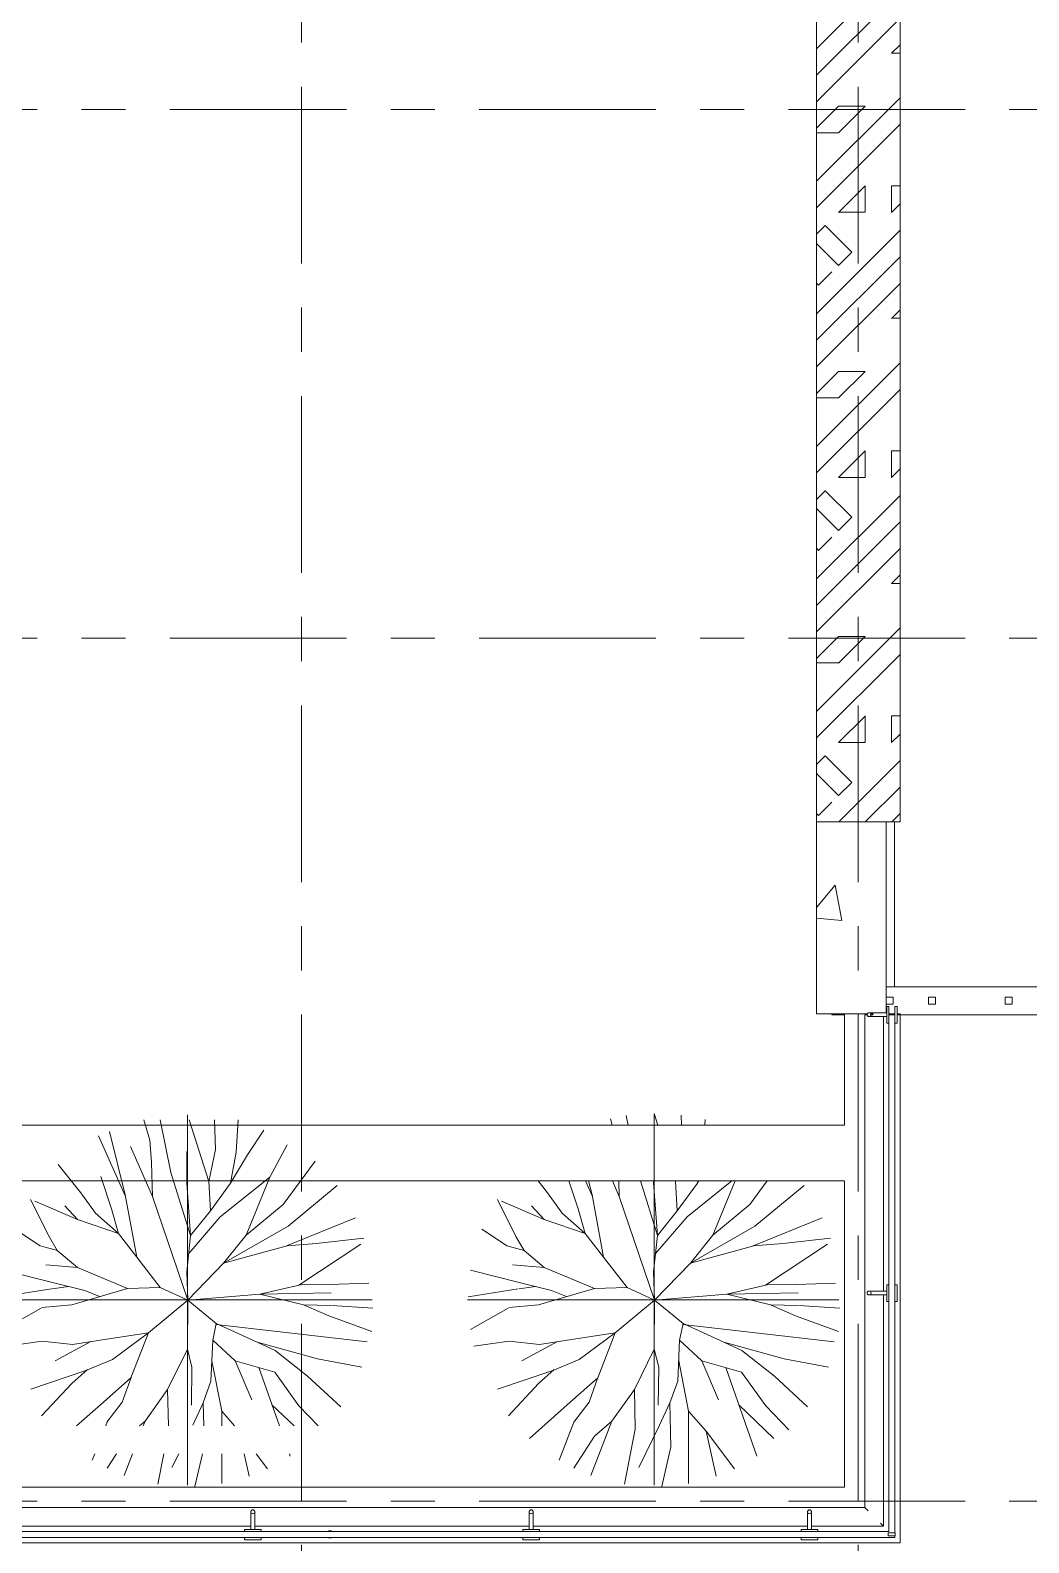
# Model space of a CAD drawing. Header units: millimetres. Extents: x -20144 to 117103, y -11426 to 48263.
# Drawn here: x 69525 to 73113, y 21700 to 27134 of the extents above; entities that cross this region are included whole.
import ezdxf

# ---------------------------------------------------------------- set-up
doc = ezdxf.new("R2010")
doc.units = ezdxf.units.MM
doc.linetypes.add('Grid Line', pattern=[22.225, 12.7, -3.175, 3.175, -3.175])
for name, color, linetype, lineweight in [('HATCH-TUONG', 152, 'Continuous', 9), ('L-SITE', 91, 'Continuous', 5), ('NET CAT', 3, 'Continuous', 5), ('NET THAY 1', 41, 'Continuous', 5), ('NET THAY 2', 55, 'Continuous', 5), ('NET-CAT', 3, 'Continuous', 9), ('NET-THAY', 2, 'Continuous', 15), ('TRUC', 225, 'Continuous', 5)]:
    doc.layers.add(name, color=color, linetype=linetype, lineweight=lineweight)

# ---------------------------------------------------------------- blocks, each defined once
blk = doc.blocks.new('Railing - NBS_RailInfillPnl_Post-720245-MẶT BẰNG TẦNG 23')
at = {"layer": 'NET THAY 2'}
for p, q in [((-13, -5), (-13, 5)), ((13, 5), (-13, 5)), ((13, 5), (13, -5)), ((-13, -5), (13, -5))]:
    blk.add_line(p, q, dxfattribs=at)
blk = doc.blocks.new('Railing - NBS_RailInfillPnl_Post-721024-MẶT BẰNG TẦNG 23')
at = {"layer": 'NET THAY 2'}
for p, q in [((-13, -5), (-13, 5)), ((13, 5), (13, -5))]:
    blk.add_line(p, q, dxfattribs=at)
blk = doc.blocks.new('Railing - Railing-537716-MẶT BẰNG TẦNG 23')
at = {"layer": 'NET THAY 1'}
for p, q in [((1523.5, 23597.2), (1523.5, 21827.1)), ((1523.5, 23597.2), (1532.4, 23597.2)), ((1523.5, 21827.1), (1523.5, 23597.2)), ((1544.9, 23597.2), (1554.3, 23597.2)), ((1590.5, 22603.7), (1590.5, 23590.4)), ((1640.5, 23597.2), (1650.5, 23597.2)), ((1650.5, 21700.1), (1650.5, 23597.2)), ((1590.5, 21760.1), (1590.5, 22590.4)), ((1523.5, 21827.1), (-8372.5, 21827.1)), ((-8372.5, 21827.1), (1523.5, 21827.1)), ((-1668.2, 21760.1), (-681.5, 21760.1)), ((-668.2, 21760.1), (318.5, 21760.1)), ((331.8, 21760.1), (1318.5, 21760.1)), ((1331.8, 21760.1), (1590.5, 21760.1)), ((-8499.5, 21700.1), (1650.5, 21700.1))]:
    blk.add_line(p, q, dxfattribs=at)
for points, knots in [([(1535.5, 21815.1), (1534.5, 21816.1), (1532.9, 21817.7), (1530.9, 21819.7), (1529.7, 21820.8), (1528.9, 21821.7), (1528, 21822.6), (1527.2, 21823.4), (1526.5, 21824.1), (1525.8, 21824.7), (1525.1, 21825.5), (1524.4, 21826.2), (1523.7, 21826.8), (1523.5, 21827), (1523.5, 21827.1)], [-1, -1, -1, -1, -0.833333, -0.75, -0.666667, -0.625, -0.583333, -0.5, -0.458333, -0.416667, -0.333333, -0.25, -0.166667, 0, 0, 0, 0]), ([(1590.5, 21760.1), (1590.5, 21760.1), (1590.4, 21760.2), (1589.8, 21760.8), (1589.2, 21761.4), (1588.6, 21762), (1588, 21762.5), (1587.5, 21763.1), (1586.8, 21763.8), (1586.1, 21764.5), (1585.3, 21765.2), (1584.4, 21766.2), (1582.7, 21767.9), (1581.4, 21769.2), (1580.5, 21770.1)], [-1, -1, -1, -1, -0.833333, -0.75, -0.666667, -0.583333, -0.541667, -0.5, -0.416667, -0.375, -0.333333, -0.25, -0.166667, 0, 0, 0, 0])]:
    blk.add_open_spline(points, degree=3, knots=knots, dxfattribs=at)
at = {"rotation": 270}
blk.add_blockref('Railing - NBS_RailInfillPnl_Post-721024-MẶT BẰNG TẦNG 23', (-397.5, 21730.1), dxfattribs=at)
blk.add_blockref('Railing - NBS_RailInfillPnl_Post-720245-MẶT BẰNG TẦNG 23', (1620.5, 21730.1))
blk = doc.blocks.new('Top Rail Type - Top Rail_Internal_-538202-MẶT BẰNG TẦNG 23')
at = {"layer": 'NET THAY 1'}
for p, q in [((1631.3, 23597.2), (1609.8, 23597.2)), ((1609.8, 23571.2), (1609.8, 22623.1)), ((1631.3, 22626.1), (1631.3, 23568.2)), ((1609.8, 22571.2), (1609.8, 21740.8)), ((1631.3, 21735.1), (1631.3, 22568.2)), ((-700.8, 21740.8), (-1648.8, 21740.8)), ((299.2, 21740.8), (-648.8, 21740.8)), ((1299.2, 21740.8), (351.2, 21740.8)), ((1609.8, 21740.8), (1351.2, 21740.8)), ((-1645.8, 21719.3), (-703.8, 21719.3)), ((-645.8, 21719.3), (296.2, 21719.3)), ((354.2, 21719.3), (1296.2, 21719.3)), ((1354.2, 21719.3), (1631.3, 21719.3)), ((1631.3, 21719.3), (1631.3, 21725.1))]:
    blk.add_line(p, q, dxfattribs=at)
blk = doc.blocks.new('ALB-RAILING 32 - ALB-BALUSTER-537417-MẶT BẰNG TẦNG 23')
at = {"layer": 'NET THAY 1'}
for p, q in [((-30, 101.1), (-30, 91.9)), ((-30, 101.1), (30, 101.1)), ((-29, 101.1), (-30, 101.1)), ((-30, 91.9), (-29, 91.9)), ((30, 91.9), (-30, 91.9)), ((-30, 70.4), (-30, 63.2)), ((-30, 70.4), (30, 70.4)), ((-26, 70.4), (-30, 70.4)), ((-30, 63.2), (-26, 63.2)), ((30, 63.2), (-30, 63.2)), ((-7, 63.2), (-7, 15)), ((7, 15), (7, 63.2)), ((26, 63.2), (30, 63.2)), ((30, 101.1), (29, 101.1)), ((29, 91.9), (30, 91.9)), ((30, 70.4), (29, 70.4)), ((30, 91.9), (30, 101.1)), ((30, 63.2), (30, 70.4))]:
    blk.add_line(p, q, dxfattribs=at)
at = {"layer": 'NET THAY 1', "flags": 128}
for points in [[(-7, 1.4), (-7, 1.7), (-7, 2), (-7, 2.3), (-7, 2.6), (-7, 3), (-7, 3.3), (-7, 3.7), (-7, 4.1), (-7, 4.5), (-7, 5), (-7, 5.4), (-7, 5.9), (-7, 6.4), (-7, 6.9), (-7, 7.4), (-7, 7.9), (-7, 8.5), (-7, 9), (-7, 9.6), (-7, 10.1), (-7, 10.7), (-7, 11.3), (-7, 11.9), (-7, 12.5), (-7, 13), (-7, 13.6), (-7, 14.2), (-7, 14.8), (-7, 15)], [(7, 0), (7, -0.3), (7, -0.6), (6.9, -0.8), (6.9, -1.1), (6.9, -1.4), (6.8, -1.7)], [(7, 15), (7, 14.4), (7, 13.8), (7, 13.2), (7, 12.6), (7, 12), (7, 11.4), (7, 10.9), (7, 10.3), (7, 9.7), (7, 9.2), (7, 8.6), (7, 8.1), (7, 7.5), (7, 7), (7, 6.5), (7, 6), (7, 5.6), (7, 5.1), (7, 4.7), (7, 4.2), (7, 3.8), (7, 3.4), (7, 3.1), (7, 2.7)], [(-3, -6.3), (-3.2, -6.2), (-3.5, -6.1), (-3.7, -5.9), (-4, -5.8), (-4.2, -5.6), (-4.4, -5.4), (-4.6, -5.3), (-4.8, -5.1), (-5, -4.9), (-5.2, -4.7), (-5.4, -4.5), (-5.6, -4.2), (-5.7, -4), (-5.9, -3.8), (-6, -3.5), (-6.2, -3.3), (-6.3, -3), (-6.4, -2.8), (-6.5, -2.5), (-6.6, -2.3), (-6.7, -2), (-6.8, -1.7), (-6.8, -1.5), (-6.9, -1.2)], [(0, -7), (-0.3, -7), (-0.6, -7), (-0.8, -6.9), (-1.1, -6.9), (-1.4, -6.9), (-1.7, -6.8)], [(6.6, -2.5), (6.4, -2.7), (6.3, -3), (6.2, -3.2), (6.1, -3.5), (5.9, -3.7), (5.8, -4), (5.6, -4.2), (5.4, -4.4), (5.3, -4.6), (5.1, -4.8), (4.9, -5), (4.7, -5.2), (4.5, -5.4), (4.2, -5.6), (4, -5.7), (3.8, -5.9), (3.5, -6), (3.3, -6.2), (3, -6.3), (2.8, -6.4), (2.5, -6.5), (2.3, -6.6), (2, -6.7), (1.7, -6.8), (1.5, -6.8), (1.2, -6.9), (0.9, -6.9), (0.6, -7), (0.4, -7), (0.1, -7), (0, -7)]]:
    blk.add_lwpolyline(points, dxfattribs=at)
at = {"layer": 'NET THAY 1'}
for start, end in [(90, 270), (270, 90)]:
    blk.add_arc((0, 0), 7, start, end, dxfattribs=at)
blk = doc.blocks.new('ALB-RAILING 32 - ALB-BALUSTER-V86-MẶT BẰNG TẦNG 23')
at = {"layer": 'NET THAY 1'}
for p, q in [((-30, 101.1), (-30, 91.9)), ((-30, 101.1), (30, 101.1)), ((-29, 101.1), (-30, 101.1)), ((-30, 91.9), (-29, 91.9)), ((30, 91.9), (-30, 91.9)), ((-30, 70.4), (-30, 63.2)), ((-30, 70.4), (30, 70.4)), ((-29, 70.4), (-30, 70.4)), ((-30, 63.2), (-26, 63.2)), ((30, 63.2), (-30, 63.2)), ((-7, 63.2), (-7, 15)), ((7, 15), (7, 63.2)), ((26, 63.2), (30, 63.2)), ((30, 101.1), (29, 101.1)), ((29, 91.9), (30, 91.9)), ((30, 70.4), (29, 70.4)), ((30, 91.9), (30, 101.1)), ((30, 63.2), (30, 70.4))]:
    blk.add_line(p, q, dxfattribs=at)
at = {"layer": 'NET THAY 1', "flags": 128}
for points in [[(-7, 1.4), (-7, 1.7), (-7, 2), (-7, 2.3), (-7, 2.6), (-7, 3), (-7, 3.3), (-7, 3.7), (-7, 4.1), (-7, 4.5), (-7, 5), (-7, 5.4), (-7, 5.9), (-7, 6.4), (-7, 6.9), (-7, 7.4), (-7, 7.9), (-7, 8.5), (-7, 9), (-7, 9.6), (-7, 10.1), (-7, 10.7), (-7, 11.3), (-7, 11.9), (-7, 12.5), (-7, 13), (-7, 13.6), (-7, 14.2), (-7, 14.8), (-7, 15)], [(7, 0), (7, -0.3), (7, -0.6), (6.9, -0.8), (6.9, -1.1), (6.9, -1.4), (6.8, -1.7)], [(7, 15), (7, 14.4), (7, 13.8), (7, 13.2), (7, 12.6), (7, 12), (7, 11.4), (7, 10.9), (7, 10.3), (7, 9.7), (7, 9.2), (7, 8.6), (7, 8.1), (7, 7.5), (7, 7), (7, 6.5), (7, 6), (7, 5.6), (7, 5.1), (7, 4.7), (7, 4.2), (7, 3.8), (7, 3.4), (7, 3.1), (7, 2.7)], [(-3, -6.3), (-3.2, -6.2), (-3.5, -6.1), (-3.7, -5.9), (-4, -5.8), (-4.2, -5.6), (-4.4, -5.4), (-4.6, -5.3), (-4.8, -5.1), (-5, -4.9), (-5.2, -4.7), (-5.4, -4.5), (-5.6, -4.2), (-5.7, -4), (-5.9, -3.8), (-6, -3.5), (-6.2, -3.3), (-6.3, -3), (-6.4, -2.8), (-6.5, -2.5), (-6.6, -2.3), (-6.7, -2), (-6.8, -1.7), (-6.8, -1.5), (-6.9, -1.2)], [(0, -7), (-0.3, -7), (-0.6, -7), (-0.8, -6.9), (-1.1, -6.9), (-1.4, -6.9), (-1.7, -6.8)], [(6.6, -2.5), (6.4, -2.7), (6.3, -3), (6.2, -3.2), (6.1, -3.5), (5.9, -3.7), (5.8, -4), (5.6, -4.2), (5.4, -4.4), (5.3, -4.6), (5.1, -4.8), (4.9, -5), (4.7, -5.2), (4.5, -5.4), (4.2, -5.6), (4, -5.7), (3.8, -5.9), (3.5, -6), (3.3, -6.2), (3, -6.3), (2.8, -6.4), (2.5, -6.5), (2.3, -6.6), (2, -6.7), (1.7, -6.8), (1.5, -6.8), (1.2, -6.9), (0.9, -6.9), (0.6, -7), (0.4, -7), (0.1, -7), (0, -7)]]:
    blk.add_lwpolyline(points, dxfattribs=at)
at = {"layer": 'NET THAY 1'}
for start, end in [(90, 270), (270, 90)]:
    blk.add_arc((0, 0), 7, start, end, dxfattribs=at)
blk = doc.blocks.new('CAY XANH 1 - new block_dwg_110_植栽_中_高木 - 落葉1_φ4000_H5500-1445069-IDEA-4th Storey - Detail-V177-MẶT BẰNG TẦNG 23')
at = {"layer": 'L-SITE'}
for p, q in [((-306, 1976), (-285, 1873)), ((-5, 2000), (35, 1873)), ((289, 1873), (285, 1980)), ((-472, 1941), (-453, 1873)), ((541, 1934), (537, 1873)), ((-667, 1111), (-741, 1276)), ((-383, 1276), (-379, 1110)), ((863, 1276), (625, 696)), ((1796, 880), (1057, 580)), ((-1850, 759), (-1578, 578)), ((-1570, 578), (-1398, 529)), ((1855, 599), (1188, 159)), ((-2000, 33), (-1462, 119)), ((-1453, 121), (-1278, 144)), ((-1975, -315), (-1571, -88)), ((1984, -88), (1545, -58)), ((1923, -449), (303, -262)), ((-1423, -653), (-1041, -445)), ((1097, -1672), (762, -724)), ((1278, -1483), (902, -1122)), ((-1024, -1718), (-864, -1308)), ((855, -1808), (552, -1405))]:
    blk.add_line(p, q, dxfattribs=at)
at = {"layer": 'L-SITE', "flags": 128}
for points in [[(-707, 1276), (-670, 1129), (-546, 458), (-743, 713), (-989, 932), (-1147, 1149), (-1249, 1276)], [(-918, 1276), (-819, 978), (-743, 713), (-1182, 862)], [(-452, 1276), (-379, 1110), (0, 0), (-295, 133)], [(-152, 1276), (30, 691), (242, 956)], [(1939, 182), (1516, 167), (1206, 162), (773, 64), (0, 0), (-10, 303), (30, 691), (-10, 1257), (-10, 1276)], [(1208, 1276), (1021, 1024), (625, 696), (384, 396), (0, 0), (305, -251), (268, -432)], [(10, 497), (348, 890), (829, 1276)], [(459, 1252), (242, 956), (224, 1272)], [(1602, 1227), (1074, 790), (384, 396), (1064, 582), (1374, 607), (1887, 662)], [(463, 1276), (459, 1252), (474, 1276)], [(-1522, 376), (-1182, 348), (-1399, 530), (-1482, 672), (-1685, 1077)], [(-1640, 1059), (-1182, 862), (-1319, 1008)], [(-1182, 348), (-645, 125), (-1245, -52), (-1564, -80)], [(-546, 458), (-295, 133), (-645, 125)], [(-1974, 319), (-1451, 187), (-1104, 101), (-945, 37)], [(-1683, -957), (-1092, -755), (-807, -637), (-423, -352), (0, 0), (-5, -527)], [(1538, 78), (773, 64), (1241, -50)], [(1534, -57), (1241, -50), (1512, -168), (1971, -338)], [(1865, -721), (1389, -632), (743, -453), (305, -251)], [(-1938, -494), (-1560, -440), (-1235, -475), (-846, -416), (-423, -352), (-610, -834), (-905, -1095), (-1342, -1483)], [(508, -651), (268, -432), (248, -870), (165, -1101)], [(1640, -1145), (1284, -817), (935, -541), (743, -453)], [(-217, -960), (-5, -527), (44, -720), (39, -1126)], [(-1567, -1243), (-1244, -895), (-1077, -745)], [(258, -651), (365, -1191), (365, -1967)], [(1438, -1391), (1191, -1135), (931, -773), (508, -651), (685, -1070)], [(-867, -1310), (-703, -1095), (-608, -832)], [(-321, -1974), (-207, -1385), (-217, -960), (-458, -1297)], [(76, -1999), (175, -1573), (165, -1101), (52, -1342), (-170, -1795)], [(-682, -1880), (-458, -1297), (-645, -1459), (-866, -1803)], [(659, -1888), (552, -1405), (365, -1191)]]:
    blk.add_lwpolyline(points, dxfattribs=at)
blk = doc.blocks.new('CAY XANH 1 - new block_dwg-V178-MẶT BẰNG TẦNG 23')
at = {"xscale": 0.5, "yscale": 0.5, "zscale": 0.5}
blk.add_blockref('CAY XANH 1 - new block_dwg_110_植栽_中_高木 - 落葉1_φ4000_H5500-1445069-IDEA-4th Storey - Detail-V177-MẶT BẰNG TẦNG 23', (-494873.7, 495980.5), dxfattribs=at)
blk = doc.blocks.new('CAY XANH 1 - CAY XANH_dwg-714093-MẶT BẰNG TẦNG 23')
at = {"layer": 'L-SITE'}
for p, q in [((28746.5, 0), (28733, 0)), ((28788.3, 0), (28770.7, 0)), ((28931.4, 0), (28921.9, 0)), ((29155.3, 0), (29164.1, 0))]:
    blk.add_line(p, q, dxfattribs=at)
at = {"layer": 'L-SITE', "flags": 128}
for points in [[(28694.1, 0), (28684.6, 0), (28661.3, 0), (28659.4, 0), (28644, 0), (28634.5, 0), (28611.2, 0), (28603.7, 0), (28594.2, 0), (28603.7, 0), (28609.6, 0), (28592.2, 0), (28570.9, 0), (28578.4, 0), (28603.7, 0), (28662, 0), (28642.6, 0), (28600.1, 0), (28579.1, 0), (28609.9, 0), (28604, 0), (28575.2, 0), (28563.7, 0), (28584.7, 0), (28609.9, 0), (28613.8, 0), (28600.1, 0), (28611.8, 0), (28638.7, 0), (28677.6, 0), (28708.4, 0), (28713.9, 0), (28725.7, 0), (28715.9, 0), (28712.3, 0), (28702.5, 0), (28691, 0), (28706.4, 0), (28731.3, 0), (28735.2, 0), (28750.6, 0), (28756.5, 0), (28781.4, 0), (28806.3, 0), (28821.7, 0), (28833.5, 0), (28837.1, 0), (28862.3, 0), (28883.3, 0), (28898.7, 0), (28916, 0), (28931.4, 0)], [(28647.5, 0), (28660.7, 0), (28678.3, 0), (28673.9, 0), (28669.5, 0), (28647.5, 0)], [(29039.2, 0), (29014.3, 0), (28989.4, 0), (28974, 0), (28975.7, 0), (28958.6, 0), (28943.2, 0), (28925.9, 0), (28918, 0), (28931.4, 0), (28920, 0), (28895.1, 0), (28877.7, 0), (28821.5, 0), (28814, 0), (28794.6, 0), (28769.7, 0), (28707.5, 0), (28715.4, 0), (28722.9, 0), (28717.3, 0), (28707.5, 0), (28702, 0), (28694.1, 0)], [(28752.4, 0), (28737, 0), (28715.7, 0)], [(28715.7, 0), (28725.2, 0), (28721.6, 0), (28735, 0), (28740.6, 0), (28746.5, 0), (28765.8, 0), (28752.4, 0)], [(28733, 0), (28738.9, 0), (28756, 0), (28765.8, 0), (28771.4, 0), (28775.3, 0), (28781.2, 0), (28788.7, 0), (28792.7, 0), (28732.7, 0)], [(28732.7, 0), (28740.3, 0), (28815.9, 0), (28825.4, 0), (28881.6, 0), (28895.1, 0), (28898.7, 0), (28889.2, 0), (28895.1, 0), (28904.6, 0), (28921.9, 0), (28927.8, 0)], [(28763.8, 0), (28748.4, 0), (28746.5, 0)], [(28785.1, 0), (28788.7, 0), (28790.7, 0), (28785.1, 0), (28763.8, 0)], [(28770.7, 0), (28768.5, 0), (28779.5, 0), (28788.3, 0)], [(28817.6, 0), (28796.6, 0), (28785.1, 0)], [(28921.9, 0), (28908.5, 0), (28910.5, 0), (28893.1, 0), (28898.7, 0), (28893.1, 0), (28867.9, 0), (28812, 0)], [(28812, 0), (28823.5, 0), (28817.6, 0)], [(28927.8, 0), (28939.3, 0), (28941.3, 0), (28946.8, 0), (28956.7, 0), (28933.4, 0), (28921.9, 0), (28931.4, 0), (28946.8, 0), (28962.2, 0), (28970.1, 0), (28981.6, 0), (28995, 0)], [(29091.3, 0), (29110.6, 0), (29116.2, 0), (29106.7, 0), (29089.3, 0), (29081.8, 0), (29072, 0), (29058.5, 0), (29037.2, 0), (29033.6, 0), (29018.2, 0), (29008.4, 0), (29002.8, 0), (28997, 0), (28983.5, 0), (28966.2, 0), (28958.6, 0), (28956.7, 0), (28939.3, 0), (28921.9, 0)], [(28921.9, 0), (28931.4, 0), (28933.4, 0), (28943.2, 0), (28956.7, 0), (28954.7, 0), (28958.6, 0), (28975.7, 0), (28981.6, 0), (28987.5, 0), (29004.8, 0), (29037.2, 0), (29047.1, 0), (29053, 0), (29041.2, 0), (29043.1, 0), (29051, 0), (29068.4, 0)], [(28995, 0), (29010.4, 0), (29025.8, 0), (29020.2, 0), (29006.5, 0)], [(29006.5, 0), (29025.8, 0), (29029.7, 0), (29018.2, 0), (29025.8, 0), (29045.1, 0), (29053, 0), (29062.5, 0), (29070, 0), (29083.8, 0), (29108.7, 0), (29114.5, 0)], [(29312.7, 0), (29293.4, 0), (29302.9, 0), (29316.3, 0), (29320.3, 0), (29302.9, 0), (29285.5, 0), (29262.6, 0), (29270.1, 0), (29304.9, 0), (29312.7, 0), (29304.9, 0), (29297.3, 0), (29281.9, 0), (29327.3, 0), (29348.6, 0), (29330.1, 0), (29343.5, 0), (29390.9, 0), (29381.4, 0), (29362, 0), (29366, 0), (29373.5, 0), (29352.5, 0), (29344.7, 0), (29331.2, 0), (29311.9, 0), (29298.5, 0), (29229.9, 0), (29212.5, 0), (29205, 0), (29176.1, 0), (29168.3, 0), (29150.9, 0), (29145.3, 0), (29160.7, 0), (29174.2, 0), (29170.2, 0), (29152.9, 0), (29145.3, 0), (29102.8, 0), (29106.7, 0), (29070, 0), (29043.1, 0), (29037.2, 0)], [(29037.2, 0), (29058.5, 0), (29072, 0), (29087.4, 0), (29099.2, 0), (29089.3, 0), (29075.9, 0), (29068.4, 0), (29104.7, 0), (29116.2, 0)], [(29116.2, 0), (29091.3, 0), (29083.8, 0), (29070, 0), (29049, 0), (29039.2, 0)], [(29068.4, 0), (29056.6, 0), (29060.5, 0), (29112.3, 0), (29147, 0), (29158.4, 0), (29135.5, 0), (29131.6, 0), (29147, 0), (29162.4, 0), (29169.9, 0), (29187.3, 0), (29195.1, 0), (29222, 0), (29233.5, 0), (29256.7, 0), (29210.9, 0), (29220.4, 0), (29208.6, 0), (29224, 0), (29237.7, 0), (29247.2, 0), (29260.6, 0), (29268.5, 0), (29283.9, 0), (29299.3, 0), (29312.7, 0)], [(29114.5, 0), (29100.8, 0), (29091.3, 0)], [(29160.7, 0), (29147, 0), (29133.5, 0), (29139.4, 0), (29162.4, 0), (29170.2, 0), (29154.8, 0)], [(29164.1, 0), (29172.9, 0), (29179.5, 0), (29192.7, 0), (29186.1, 0), (29150.9, 0), (29144.3, 0), (29137.8, 0), (29144.3, 0), (29155.3, 0)], [(29154.8, 0), (29162.4, 0), (29181.7, 0), (29191.5, 0), (29185.6, 0), (29212.5, 0), (29224, 0), (29205, 0), (29199.1, 0), (29177.8, 0), (29179.7, 0)], [(29179.7, 0), (29174.2, 0), (29160.7, 0)], [(29221.3, 0), (29199.3, 0), (29186.1, 0), (29199.3, 0)], [(29199.3, 0), (29210.3, 0), (29230.1, 0), (29241.1, 0), (29283.4, 0), (29301, 0), (29296.6, 0), (29238.9, 0), (29241.1, 0), (29225.7, 0), (29221.3, 0)]]:
    blk.add_lwpolyline(points, dxfattribs=at)
for points in [[(28645.7, 0), (28641.3, 0), (28706.9, 0), (28676.5, 0), (28672.1, 0), (28685.3, 0), (28676.5, 0)], [(28690.8, 0), (28669.5, 0), (28662, 0), (28675.4, 0), (28681, 0), (28698.3, 0), (28700.3, 0)], [(28737.7, 0), (28750.9, 0), (28759.7, 0), (28755.3, 0), (28737.7, 0), (28711.3, 0), (28700.3, 0), (28698.1, 0), (28715.7, 0), (28717.9, 0), (28722.3, 0), (28739.9, 0)], [(28785.9, 0), (28783.7, 0), (28768.3, 0), (28757.3, 0), (28752.9, 0), (28748.5, 0), (28768.3, 0), (28777.1, 0)], [(28904.6, 0), (28915.6, 0), (28871.6, 0), (28805.9, 0), (28810.3, 0), (28803.7, 0), (28873.8, 0), (28882.6, 0)], [(28871.6, 0), (28858.4, 0), (28851.8, 0), (28862.8, 0)], [(28898, 0), (28909, 0), (28928.8, 0), (28931, 0), (28935.4, 0), (28942, 0), (28931, 0), (28909, 0), (28880.4, 0)], [(28926.6, 0), (28942, 0), (28957.4, 0), (28950.8, 0), (28975, 0), (28957.4, 0), (28948.6, 0), (28915.6, 0)], [(28970.6, 0), (28975, 0), (28957.4, 0), (28942, 0), (28955.2, 0), (28950.8, 0)], [(29036.6, 0), (29043.2, 0), (29045.4, 0), (29025.6, 0), (29023.4, 0)], [(29118, 0), (29115.8, 0), (29135.6, 0), (29140, 0), (29129, 0)], [(29157.5, 0), (29161.9, 0), (29190.5, 0), (29194.9, 0), (29192.7, 0), (29205.9, 0), (29225.7, 0), (29219.1, 0), (29205.9, 0), (29203.7, 0), (29192.7, 0), (29164.1, 0)], [(29287, 0), (29239.4, 0), (29231.8, 0), (29294.6, 0), (29300.5, 0), (29319.8, 0), (29304.4, 0)]]:
    blk.add_lwpolyline(points, close=True, dxfattribs=at)
blk = doc.blocks.new('CAY XANH 1 - CAY XANH_dwg-714092-MẶT BẰNG TẦNG 23')
at = {"layer": 'L-SITE'}
for p, q in [((0, -28746.5), (0, -28733)), ((0, -28788.3), (0, -28770.7)), ((0, -28931.4), (0, -28921.9)), ((0, -29155.3), (0, -29164.1))]:
    blk.add_line(p, q, dxfattribs=at)
at = {"layer": 'L-SITE', "flags": 128}
for points in [[(0, -28694.1), (0, -28684.6), (0, -28661.3), (0, -28659.4), (0, -28644), (0, -28634.5), (0, -28611.2), (0, -28603.7), (0, -28594.2), (0, -28603.7), (0, -28609.6), (0, -28592.2), (0, -28570.9), (0, -28578.4), (0, -28603.7), (0, -28662), (0, -28642.6), (0, -28600.1), (0, -28579.1), (0, -28609.9), (0, -28604), (0, -28575.2), (0, -28563.7), (0, -28584.7), (0, -28609.9), (0, -28613.8), (0, -28600.1), (0, -28611.8), (0, -28638.7), (0, -28677.6), (0, -28708.4), (0, -28713.9), (0, -28725.7), (0, -28715.9), (0, -28712.3), (0, -28702.5), (0, -28691), (0, -28706.4), (0, -28731.3), (0, -28735.2), (0, -28750.6), (0, -28756.5), (0, -28781.4), (0, -28806.3), (0, -28821.7), (0, -28833.5), (0, -28837.1), (0, -28862.3), (0, -28883.3), (0, -28898.7), (0, -28916), (0, -28931.4)], [(0, -28647.5), (0, -28660.7), (0, -28678.3), (0, -28673.9), (0, -28669.5), (0, -28647.5)], [(0, -29039.2), (0, -29014.3), (0, -28989.4), (0, -28974), (0, -28975.7), (0, -28958.6), (0, -28943.2), (0, -28925.9), (0, -28918), (0, -28931.4), (0, -28920), (0, -28895.1), (0, -28877.7), (0, -28821.5), (0, -28814), (0, -28794.6), (0, -28769.7), (0, -28707.5), (0, -28715.4), (0, -28722.9), (0, -28717.3), (0, -28707.5), (0, -28702), (0, -28694.1)], [(0, -28752.4), (0, -28737), (0, -28715.7)], [(0, -28715.7), (0, -28725.2), (0, -28721.6), (0, -28735), (0, -28740.6), (0, -28746.5), (0, -28765.8), (0, -28752.4)], [(0, -28733), (0, -28738.9), (0, -28756), (0, -28765.8), (0, -28771.4), (0, -28775.3), (0, -28781.2), (0, -28788.7), (0, -28792.7), (0, -28732.7)], [(0, -28732.7), (0, -28740.3), (0, -28815.9), (0, -28825.4), (0, -28881.6), (0, -28895.1), (0, -28898.7), (0, -28889.2), (0, -28895.1), (0, -28904.6), (0, -28921.9), (0, -28927.8)], [(0, -28763.8), (0, -28748.4), (0, -28746.5)], [(0, -28785.1), (0, -28788.7), (0, -28790.7), (0, -28785.1), (0, -28763.8)], [(0, -28770.7), (0, -28768.5), (0, -28779.5), (0, -28788.3)], [(0, -28817.6), (0, -28796.6), (0, -28785.1)], [(0, -28921.9), (0, -28908.5), (0, -28910.5), (0, -28893.1), (0, -28898.7), (0, -28893.1), (0, -28867.9), (0, -28812)], [(0, -28812), (0, -28823.5), (0, -28817.6)], [(0, -28927.8), (0, -28939.3), (0, -28941.3), (0, -28946.8), (0, -28956.7), (0, -28933.4), (0, -28921.9), (0, -28931.4), (0, -28946.8), (0, -28962.2), (0, -28970.1), (0, -28981.6), (0, -28995)], [(0, -29091.3), (0, -29110.6), (0, -29116.2), (0, -29106.7), (0, -29089.3), (0, -29081.8), (0, -29072), (0, -29058.5), (0, -29037.2), (0, -29033.6), (0, -29018.2), (0, -29008.4), (0, -29002.8), (0, -28997), (0, -28983.5), (0, -28966.2), (0, -28958.6), (0, -28956.7), (0, -28939.3), (0, -28921.9)], [(0, -28921.9), (0, -28931.4), (0, -28933.4), (0, -28943.2), (0, -28956.7), (0, -28954.7), (0, -28958.6), (0, -28975.7), (0, -28981.6), (0, -28987.5), (0, -29004.8), (0, -29037.2), (0, -29047.1), (0, -29053), (0, -29041.2), (0, -29043.1), (0, -29051), (0, -29068.4)], [(0, -28995), (0, -29010.4), (0, -29025.8), (0, -29020.2), (0, -29006.5)], [(0, -29006.5), (0, -29025.8), (0, -29029.7), (0, -29018.2), (0, -29025.8), (0, -29045.1), (0, -29053), (0, -29062.5), (0, -29070), (0, -29083.8), (0, -29108.7), (0, -29114.5)], [(0, -29312.7), (0, -29293.4), (0, -29302.9), (0, -29316.3), (0, -29320.3), (0, -29302.9), (0, -29285.5), (0, -29262.6), (0, -29270.1), (0, -29304.9), (0, -29312.7), (0, -29304.9), (0, -29297.3), (0, -29281.9), (0, -29327.3), (0, -29348.6), (0, -29330.1), (0, -29343.5), (0, -29390.9), (0, -29381.4), (0, -29362), (0, -29366), (0, -29373.5), (0, -29352.5), (0, -29344.7), (0, -29331.2), (0, -29311.9), (0, -29298.5), (0, -29229.9), (0, -29212.5), (0, -29205), (0, -29176.1), (0, -29168.3), (0, -29150.9), (0, -29145.3), (0, -29160.7), (0, -29174.2), (0, -29170.2), (0, -29152.9), (0, -29145.3), (0, -29102.8), (0, -29106.7), (0, -29070), (0, -29043.1), (0, -29037.2)], [(0, -29037.2), (0, -29058.5), (0, -29072), (0, -29087.4), (0, -29099.2), (0, -29089.3), (0, -29075.9), (0, -29068.4), (0, -29104.7), (0, -29116.2)], [(0, -29116.2), (0, -29091.3), (0, -29083.8), (0, -29070), (0, -29049), (0, -29039.2)], [(0, -29068.4), (0, -29056.6), (0, -29060.5), (0, -29112.3), (0, -29147), (0, -29158.4), (0, -29135.5), (0, -29131.6), (0, -29147), (0, -29162.4), (0, -29169.9), (0, -29187.3), (0, -29195.1), (0, -29222), (0, -29233.5), (0, -29256.7), (0, -29210.9), (0, -29220.4), (0, -29208.6), (0, -29224), (0, -29237.7), (0, -29247.2), (0, -29260.6), (0, -29268.5), (0, -29283.9), (0, -29299.3), (0, -29312.7)], [(0, -29114.5), (0, -29100.8), (0, -29091.3)], [(0, -29160.7), (0, -29147), (0, -29133.5), (0, -29139.4), (0, -29162.4), (0, -29170.2), (0, -29154.8)], [(0, -29164.1), (0, -29172.9), (0, -29179.5), (0, -29192.7), (0, -29186.1), (0, -29150.9), (0, -29144.3), (0, -29137.8), (0, -29144.3), (0, -29155.3)], [(0, -29154.8), (0, -29162.4), (0, -29181.7), (0, -29191.5), (0, -29185.6), (0, -29212.5), (0, -29224), (0, -29205), (0, -29199.1), (0, -29177.8), (0, -29179.7)], [(0, -29179.7), (0, -29174.2), (0, -29160.7)], [(0, -29221.3), (0, -29199.3), (0, -29186.1), (0, -29199.3)], [(0, -29199.3), (0, -29210.3), (0, -29230.1), (0, -29241.1), (0, -29283.4), (0, -29301), (0, -29296.6), (0, -29238.9), (0, -29241.1), (0, -29225.7), (0, -29221.3)]]:
    blk.add_lwpolyline(points, dxfattribs=at)
for points in [[(0, -28645.7), (0, -28641.3), (0, -28706.9), (0, -28676.5), (0, -28672.1), (0, -28685.3), (0, -28676.5)], [(0, -28690.8), (0, -28669.5), (0, -28662), (0, -28675.4), (0, -28681), (0, -28698.3), (0, -28700.3)], [(0, -28737.7), (0, -28750.9), (0, -28759.7), (0, -28755.3), (0, -28737.7), (0, -28711.3), (0, -28700.3), (0, -28698.1), (0, -28715.7), (0, -28717.9), (0, -28722.3), (0, -28739.9)], [(0, -28785.9), (0, -28783.7), (0, -28768.3), (0, -28757.3), (0, -28752.9), (0, -28748.5), (0, -28768.3), (0, -28777.1)], [(0, -28904.6), (0, -28915.6), (0, -28871.6), (0, -28805.9), (0, -28810.3), (0, -28803.7), (0, -28873.8), (0, -28882.6)], [(0, -28871.6), (0, -28858.4), (0, -28851.8), (0, -28862.8)], [(0, -28898), (0, -28909), (0, -28928.8), (0, -28931), (0, -28935.4), (0, -28942), (0, -28931), (0, -28909), (0, -28880.4)], [(0, -28926.6), (0, -28942), (0, -28957.4), (0, -28950.8), (0, -28975), (0, -28957.4), (0, -28948.6), (0, -28915.6)], [(0, -28970.6), (0, -28975), (0, -28957.4), (0, -28942), (0, -28955.2), (0, -28950.8)], [(0, -29036.6), (0, -29043.2), (0, -29045.4), (0, -29025.6), (0, -29023.4)], [(0, -29118), (0, -29115.8), (0, -29135.6), (0, -29140), (0, -29129)], [(0, -29157.5), (0, -29161.9), (0, -29190.5), (0, -29194.9), (0, -29192.7), (0, -29205.9), (0, -29225.7), (0, -29219.1), (0, -29205.9), (0, -29203.7), (0, -29192.7), (0, -29164.1)], [(0, -29287), (0, -29239.4), (0, -29231.8), (0, -29294.6), (0, -29300.5), (0, -29319.8), (0, -29304.4)]]:
    blk.add_lwpolyline(points, close=True, dxfattribs=at)
blk = doc.blocks.new('CAY XANH 1 - CAY XANH 1-V179-MẶT BẰNG TẦNG 23')
for name, p, xscale, yscale, zscale in [('CAY XANH 1 - new block_dwg-V178-MẶT BẰNG TẦNG 23', (331762.8, -332503.6), 0.6703958691910499, 0.6703958691910499, 0.6703958691910499), ('CAY XANH 1 - CAY XANH_dwg-714092-MẶT BẰNG TẦNG 23', (0, 46610), 1.608504446305672, 1.608504446305672, 1.608504446305672), ('CAY XANH 1 - CAY XANH_dwg-714093-MẶT BẰNG TẦNG 23', (-46720.7, 0), 1.612196637345681, 1.612196637345681, 1.612196637345681)]:
    blk.add_blockref(name, p, dxfattribs=dict(xscale=xscale, yscale=yscale, zscale=zscale))
blk = doc.blocks.new('CAY XANH 1 - new block_dwg_110_植栽_中_高木 - 落葉1_φ4000_H5500-1445069-IDEA-4th Storey - Detail-714095-MẶT BẰNG TẦNG 23')
at = {"layer": 'L-SITE'}
for p, q in [((-667, 1111), (-958, 1760)), ((879, 1317), (625, 696)), ((1796, 880), (1057, 580)), ((-1850, 759), (-1578, 578)), ((-1570, 578), (-1398, 529)), ((1855, 599), (1188, 159)), ((-2000, 33), (-1462, 119)), ((-1453, 121), (-1278, 144)), ((-1975, -315), (-1571, -88)), ((1984, -88), (1545, -58)), ((1923, -449), (303, -262)), ((-1423, -653), (-1041, -445)), ((983, -1349), (762, -724)), ((1138, -1349), (902, -1122)), ((502, -1349), (365, -1191)), ((-880, -1349), (-864, -1308)), ((-1024, -1718), (-996, -1647)), ((-766, -1647), (-866, -1803)), ((-682, -1880), (-593, -1647)), ((-321, -1974), (-258, -1647)), ((-98, -1647), (-170, -1795)), ((76, -1999), (158, -1647)), ((365, -1647), (365, -1967)), ((659, -1888), (605, -1647)), ((855, -1808), (734, -1647)), ((1097, -1672), (1088, -1647))]:
    blk.add_line(p, q, dxfattribs=at)
at = {"layer": 'L-SITE', "flags": 128}
for points in [[(-838, 1808), (-670, 1129), (-546, 458), (-743, 713), (-989, 932), (-1147, 1149), (-1389, 1451)], [(-470, 1933), (-408, 1715), (-389, 1474), (-379, 1110)], [(-297, 1933), (-181, 1368), (30, 691), (242, 956)], [(16, 1933), (224, 1272), (298, 1613), (287, 1933)], [(541, 1933), (518, 1586), (459, 1252), (641, 1557), (813, 1820)], [(-615, 1645), (-379, 1110), (0, 0), (-295, 133)], [(10, 497), (348, 890), (879, 1317), (1065, 1665)], [(1939, 182), (1516, 167), (1206, 162), (773, 64), (0, 0), (-10, 303), (30, 691), (-10, 1257), (-10, 1592)], [(1364, 1487), (1021, 1024), (625, 696), (384, 396), (0, 0), (305, -251), (268, -432)], [(-934, 1324), (-819, 978), (-743, 713), (-1182, 862)], [(459, 1252), (242, 956), (224, 1272)], [(1602, 1227), (1074, 790), (384, 396), (1064, 582), (1374, 607), (1887, 662)], [(-1522, 376), (-1182, 348), (-1399, 530), (-1482, 672), (-1685, 1077)], [(-1640, 1059), (-1182, 862), (-1319, 1008)], [(-1182, 348), (-645, 125), (-1245, -52), (-1564, -80)], [(-546, 458), (-295, 133), (-645, 125)], [(-1974, 319), (-1451, 187), (-1104, 101), (-945, 37)], [(-1683, -957), (-1092, -755), (-807, -637), (-423, -352), (0, 0), (-5, -527)], [(1538, 78), (773, 64), (1241, -50)], [(1534, -57), (1241, -50), (1512, -168), (1971, -338)], [(1865, -721), (1389, -632), (743, -453), (305, -251)], [(-1938, -494), (-1560, -440), (-1235, -475), (-846, -416), (-423, -352), (-610, -834), (-905, -1095), (-1192, -1349)], [(508, -651), (268, -432), (248, -870), (165, -1101)], [(1640, -1145), (1284, -817), (935, -541), (743, -453)], [(-217, -960), (-5, -527), (44, -720), (39, -1126)], [(-1567, -1243), (-1244, -895), (-1077, -745)], [(258, -651), (365, -1191), (365, -1349)], [(1397, -1349), (1191, -1135), (931, -773), (508, -651), (685, -1070)], [(-867, -1310), (-703, -1095), (-608, -832)], [(-208, -1349), (-217, -960), (-458, -1297)], [(170, -1349), (165, -1101), (52, -1342)], [(-478, -1349), (-458, -1297), (-518, -1349)]]:
    blk.add_lwpolyline(points, dxfattribs=at)
blk = doc.blocks.new('CAY XANH 1 - new block_dwg-714094-MẶT BẰNG TẦNG 23')
at = {"xscale": 0.5, "yscale": 0.5, "zscale": 0.5}
blk.add_blockref('CAY XANH 1 - new block_dwg_110_植栽_中_高木 - 落葉1_φ4000_H5500-1445069-IDEA-4th Storey - Detail-714095-MẶT BẰNG TẦNG 23', (-494873.7, 495980.5), dxfattribs=at)
blk = doc.blocks.new('CAY XANH 1 - CAY XANH 1-678680-MẶT BẰNG TẦNG 23')
for name, p, xscale, yscale, zscale in [('CAY XANH 1 - CAY XANH_dwg-714092-MẶT BẰNG TẦNG 23', (0, 46610), 1.608504446305672, 1.608504446305672, 1.608504446305672), ('CAY XANH 1 - new block_dwg-714094-MẶT BẰNG TẦNG 23', (331762.8, -332503.6), 0.6703958691910499, 0.6703958691910499, 0.6703958691910499), ('CAY XANH 1 - CAY XANH_dwg-714093-MẶT BẰNG TẦNG 23', (-46720.7, 0), 1.612196637345681, 1.612196637345681, 1.612196637345681)]:
    blk.add_blockref(name, p, dxfattribs=dict(xscale=xscale, yscale=yscale, zscale=zscale))
blk = doc.blocks.new('Railing - 25mm-666288-MẶT BẰNG TẦNG 23')
at = {"layer": 'NET THAY 2'}
for p, q in [((12.5, 12.5), (-12.5, 12.5)), ((-12.5, 12.5), (-12.5, -12.5)), ((12.5, -12.5), (12.5, 12.5)), ((-12.5, -12.5), (12.5, -12.5))]:
    blk.add_line(p, q, dxfattribs=at)
blk = doc.blocks.new('Railing - Railing-718009-MẶT BẰNG TẦNG 23')
at = {"rotation": 269.9999999999998}
for p in [(1613, 23647.2), (1765.6, 23647.2), (2040.6, 23647.2), (2315.6, 23647.2), (2590.6, 23647.2), (2853.1, 23647.2)]:
    blk.add_blockref('Railing - 25mm-666288-MẶT BẰNG TẦNG 23', p, dxfattribs=at)

msp = doc.modelspace()

# ---------------------------------------------------------------- hatches: boundary and pattern name
at = {"layer": 'HATCH-TUONG', "lineweight": 5}
h = msp.add_hatch(dxfattribs=at)
h.set_pattern_fill('FP_3', color=256, style=0, pattern_type=2)
h.set_pattern_definition([(50, (71000, 0), (1457.47, -127.51), [152.4, -1676.4]), (355, (71000, 0), (-281.94, 1528.45), [121.92, -1341.12]), (100.451, (71121.5, -10.6), (1175.54, 1400.93), [129.52, -1424.72]), (46.184, (71000, 406.4), (2168.63, -336.34), [228.6, -2514.6]), (96.636, (71180.7, 378.4), (1899.22, 1979.42), [194.28, -2137.08]), (351.184, (71000, 406.4), (1899.24, 1979.4), [182.88, -2011.68]), (21, (71203.2, 304.8), (1212.915, -818.12), [152.4, -1676.4]), (326, (71203.2, 304.8), (494.42, 1473.5), [121.92, -1341.12]), (71.451, (71304.3, 236.6), (1707.34, 655.37), [129.52, -1424.72]), (37.5, (71000, 0), (24.709, 676.44), [67.056, -1257.808, 67.056, -1294.384, -1346.2]), (37.5, (71000, 0), (24.709, 676.44), [-2686.304, 67.056, -1279.144]), (7.5, (71000, 0), (534.558, 801.444), [67.056, -709.168, 67.056, -1227.328, -513.08]), (7.5, (71000, 0), (534.558, 801.444), [-2070.61, 67.056, -446.024]), (327.5, (70546.86, 0), (1084.728, -45.831), [67.056, -440.944, 67.056, -1517.904, -2103.12]), (327.5, (70546.86, 0), (1084.728, -45.831), [-2092.96, 67.056, -2036.064]), (317.5, (70343.7, 0), (1185.035, 203.414), [67.056, -593.344, 67.056, -985.52, -1493.52]), (317.5, (70343.7, 0), (1185.035, 203.414), [-1712.976, 67.056, -1426.464])])
h.paths.add_polyline_path([(72532.6, 23599.9), (72534.8, 23600.7), (72539.3, 23604.2), (72545.4, 23599.9), (72554.3, 23602.1), (72554.3, 23603.9), (72600.5, 23603.9), (72600.5, 24289.9), (72350.5, 24289.9), (72350.5, 23599.9), (72492, 23599.9)], flags=0)
at = {"layer": 'NET CAT'}
h = msp.add_hatch(dxfattribs=at)
h.set_pattern_fill('FP_1', color=256, style=0, pattern_type=2)
h.set_pattern_definition([(45, (71095.25, 0), (-476.246, 476.246), []), (45, (71190.5, 0), (-476.246, 476.246), []), (45, (71000, 0), (-476.246, 476.246), []), (45, (71476.25, 0), (-476.246, 476.246), []), (45, (71571.5, 0), (-476.246, 476.246), []), (0, (71381, 95.25), (0, 952.5), [95.25, -857.25]), (0, (71476.25, 190.5), (0, 952.5), [95.25, -857.25]), (45, (71381, 95.25), (0, 952.491), [134.683, -1212.342]), (45, (71476.25, 95.25), (0, 952.491), [134.683, -1212.342]), (0, (71381, 95.25), (0, 952.5), [95.25, -857.25]), (90, (70904.75, 95.25), (-952.5, 6e-14), [95.25, -857.25]), (90, (71000, 95.25), (-952.5, 6e-14), [190.5, -762]), (45, (70904.75, 190.5), (0, 952.491), [134.683, -1212.342]), (90, (71762, 381), (-952.5, 6e-14), [95.25, -857.25]), (0, (71666.75, 381), (0, 952.5), [95.25, -857.25]), (45, (71666.75, 381), (0, 952.491), [134.683, -1212.342]), (0, (71857.25, 95.25), (0, 952.5), [95.25, -857.25]), (0, (71857.25, 571.5), (0, 952.5), [95.25, -857.25]), (90, (72047.75, 666.75), (-952.5, 6e-14), [95.25, -857.25]), (45, (71857.25, 571.5), (0, 952.491), [269.367, -1077.66]), (45, (71952.5, 571.5), (0, 952.491), [134.683, -1212.342]), (45, (72143, 762), (0, 952.491), [134.683, -1212.342]), (0, (72143, 857.25), (0, 952.5), [95.25, -857.25]), (90, (72143, 762), (-952.5, 6e-14), [95.25, -857.25]), (0, (71476.25, 762), (0, 952.5), [95.25, -857.25]), (0, (71666.75, 857.25), (0, 952.5), [95.25, -857.25]), (90, (71571.5, 762), (-952.5, 6e-14), [95.25, -857.25]), (90, (71666.75, 762), (-952.5, 6e-14), [95.25, -857.25]), (45, (71476.25, 762), (0, 952.491), [134.684, -1212.342]), (45, (71666.75, 762), (0, 952.491), [134.684, -1212.342]), (135, (71119, 214.8), (-952.491, 6e-14), [134.683, -1212.342]), (135, (71238.1, 333.4), (-952.491, 6e-14), [134.683, -1212.342]), (135, (71309.56, 404.8), (-952.491, 6e-14), [134.683, -1212.342]), (135, (71333.4, 428.6), (-952.491, 6e-14), [134.683, -1212.342]), (135, (71381, 476.25), (-952.491, 6e-14), [134.684, -1212.342]), (135, (71404.8, 500.06), (-952.491, 6e-14), [134.683, -1212.342]), (135, (71476.25, 571.5), (-952.491, 6e-14), [134.684, -1212.342]), (135, (71523.9, 619.1), (-952.491, 6e-14), [134.684, -1212.342]), (45, (71119, 214.8), (0, 952.491), [95.25, -1251.775]), (45, (71238.1, 333.4), (0, 952.491), [67.36, -1279.665]), (45, (71404.8, 500.06), (0, 952.491), [67.36, -1279.665]), (45, (71309.56, 595.3), (0, 952.491), [67.36, -1279.665]), (45, (71476.25, 571.5), (0, 952.491), [67.36, -1279.665]), (45, (71381, 666.75), (0, 952.491), [67.36, -1279.665]), (0, (71024.2, 309.5), (0, 952.5), [190.043, -762.457]), (0, (71238.1, 523.9), (0, 952.5), [95.25, -857.25])])
h.paths.add_polyline_path([(72350.5, 24289.9), (72650.5, 24289.9), (72650.5, 27889.9), (72350.5, 27889.9), (72350.5, 24659.1)], flags=0)

# ---------------------------------------------------------------- linework, layer by layer
at = {"layer": 'NET CAT', "lineweight": 13}
for p, q in [((72350.5, 27889.9), (72350.5, 24289.9)), ((72650.5, 24289.9), (72650.5, 27889.9)), ((72350.5, 24289.9), (72650.5, 24289.9))]:
    msp.add_line(p, q, dxfattribs=at)
at = {"layer": 'NET-CAT', "lineweight": 15}
for p, q in [((72350.5, 24289.9), (72350.5, 23599.9)), ((72600.5, 24289.9), (72350.5, 24289.9)), ((72600.5, 23659.7), (72600.5, 24289.9)), ((72350.5, 23599.9), (72533.8, 23599.9)), ((72544.8, 23599.9), (72554.3, 23599.9)), ((72600.5, 23603.9), (72600.5, 23634.7))]:
    msp.add_line(p, q, dxfattribs=at)
at = {"layer": 'NET-THAY', "lineweight": 9}
for p, q in [((72630.6, 24289.9), (72630.6, 23697.2)), ((72600.5, 23697.2), (73865.6, 23697.2)), ((72405.5, 23597.2), (72405.5, 23599.9)), ((72450.5, 23597.2), (72405.5, 23597.2)), ((72450.5, 23199.9), (72450.5, 23599.9)), ((72631.3, 23599.9), (72609.8, 23599.9)), ((72650.5, 23599.9), (72640.5, 23599.9)), ((72650.5, 23599.9), (72650.5, 23597.2)), ((73865.6, 23597.2), (72650.5, 23597.2)), ((64000.5, 23199.9), (72450.5, 23199.9)), ((72450.5, 22999.9), (64000.5, 22999.9)), ((72450.5, 21899.9), (72450.5, 22999.9)), ((62700.5, 21899.9), (72450.5, 21899.9))]:
    msp.add_line(p, q, dxfattribs=at)
at = {"layer": 'TRUC', "linetype": 'Grid Line', "ltscale": 50}
for p, q in [((70500.5, 43599.9), (70500.5, -4500.1)), ((72500.5, 43599.9), (72500.5, -7167.6)), ((114000.5, 26849.9), (58907.6, 26849.9)), ((114000.5, 24949.9), (56593, 24949.9)), ((114000.5, 21849.9), (58907.6, 21849.9))]:
    msp.add_line(p, q, dxfattribs=at)

# ---------------------------------------------------------------- block references
at = {"lineweight": 9}
for name, p in [('Railing - Railing-537716-MẶT BẰNG TẦNG 23', (71000, 0)), ('Top Rail Type - Top Rail_Internal_-538202-MẶT BẰNG TẦNG 23', (71000, 0)), ('Railing - Railing-718009-MẶT BẰNG TẦNG 23', (71000, 0)), ('CAY XANH 1 - CAY XANH 1-678680-MẶT BẰNG TẦNG 23', (70090.1, 22572.4)), ('CAY XANH 1 - CAY XANH 1-V179-MẶT BẰNG TẦNG 23', (71767.1, 22572.4))]:
    msp.add_blockref(name, p, dxfattribs=at)
for name, p, rotation in [('ALB-RAILING 32 - ALB-BALUSTER-537417-MẶT BẰNG TẦNG 23', (72539.3, 23597.2), 270), ('ALB-RAILING 32 - ALB-BALUSTER-V86-MẶT BẰNG TẦNG 23', (72539.3, 22597.2), 270), ('ALB-RAILING 32 - ALB-BALUSTER-V86-MẶT BẰNG TẦNG 23', (70325.2, 21811.3), 180), ('ALB-RAILING 32 - ALB-BALUSTER-V86-MẶT BẰNG TẦNG 23', (71325.2, 21811.3), 180), ('ALB-RAILING 32 - ALB-BALUSTER-V86-MẶT BẰNG TẦNG 23', (72325.2, 21811.3), 180)]:
    msp.add_blockref(name, p, dxfattribs=dict(at, rotation=rotation))

doc.saveas('drawing.dxf')
